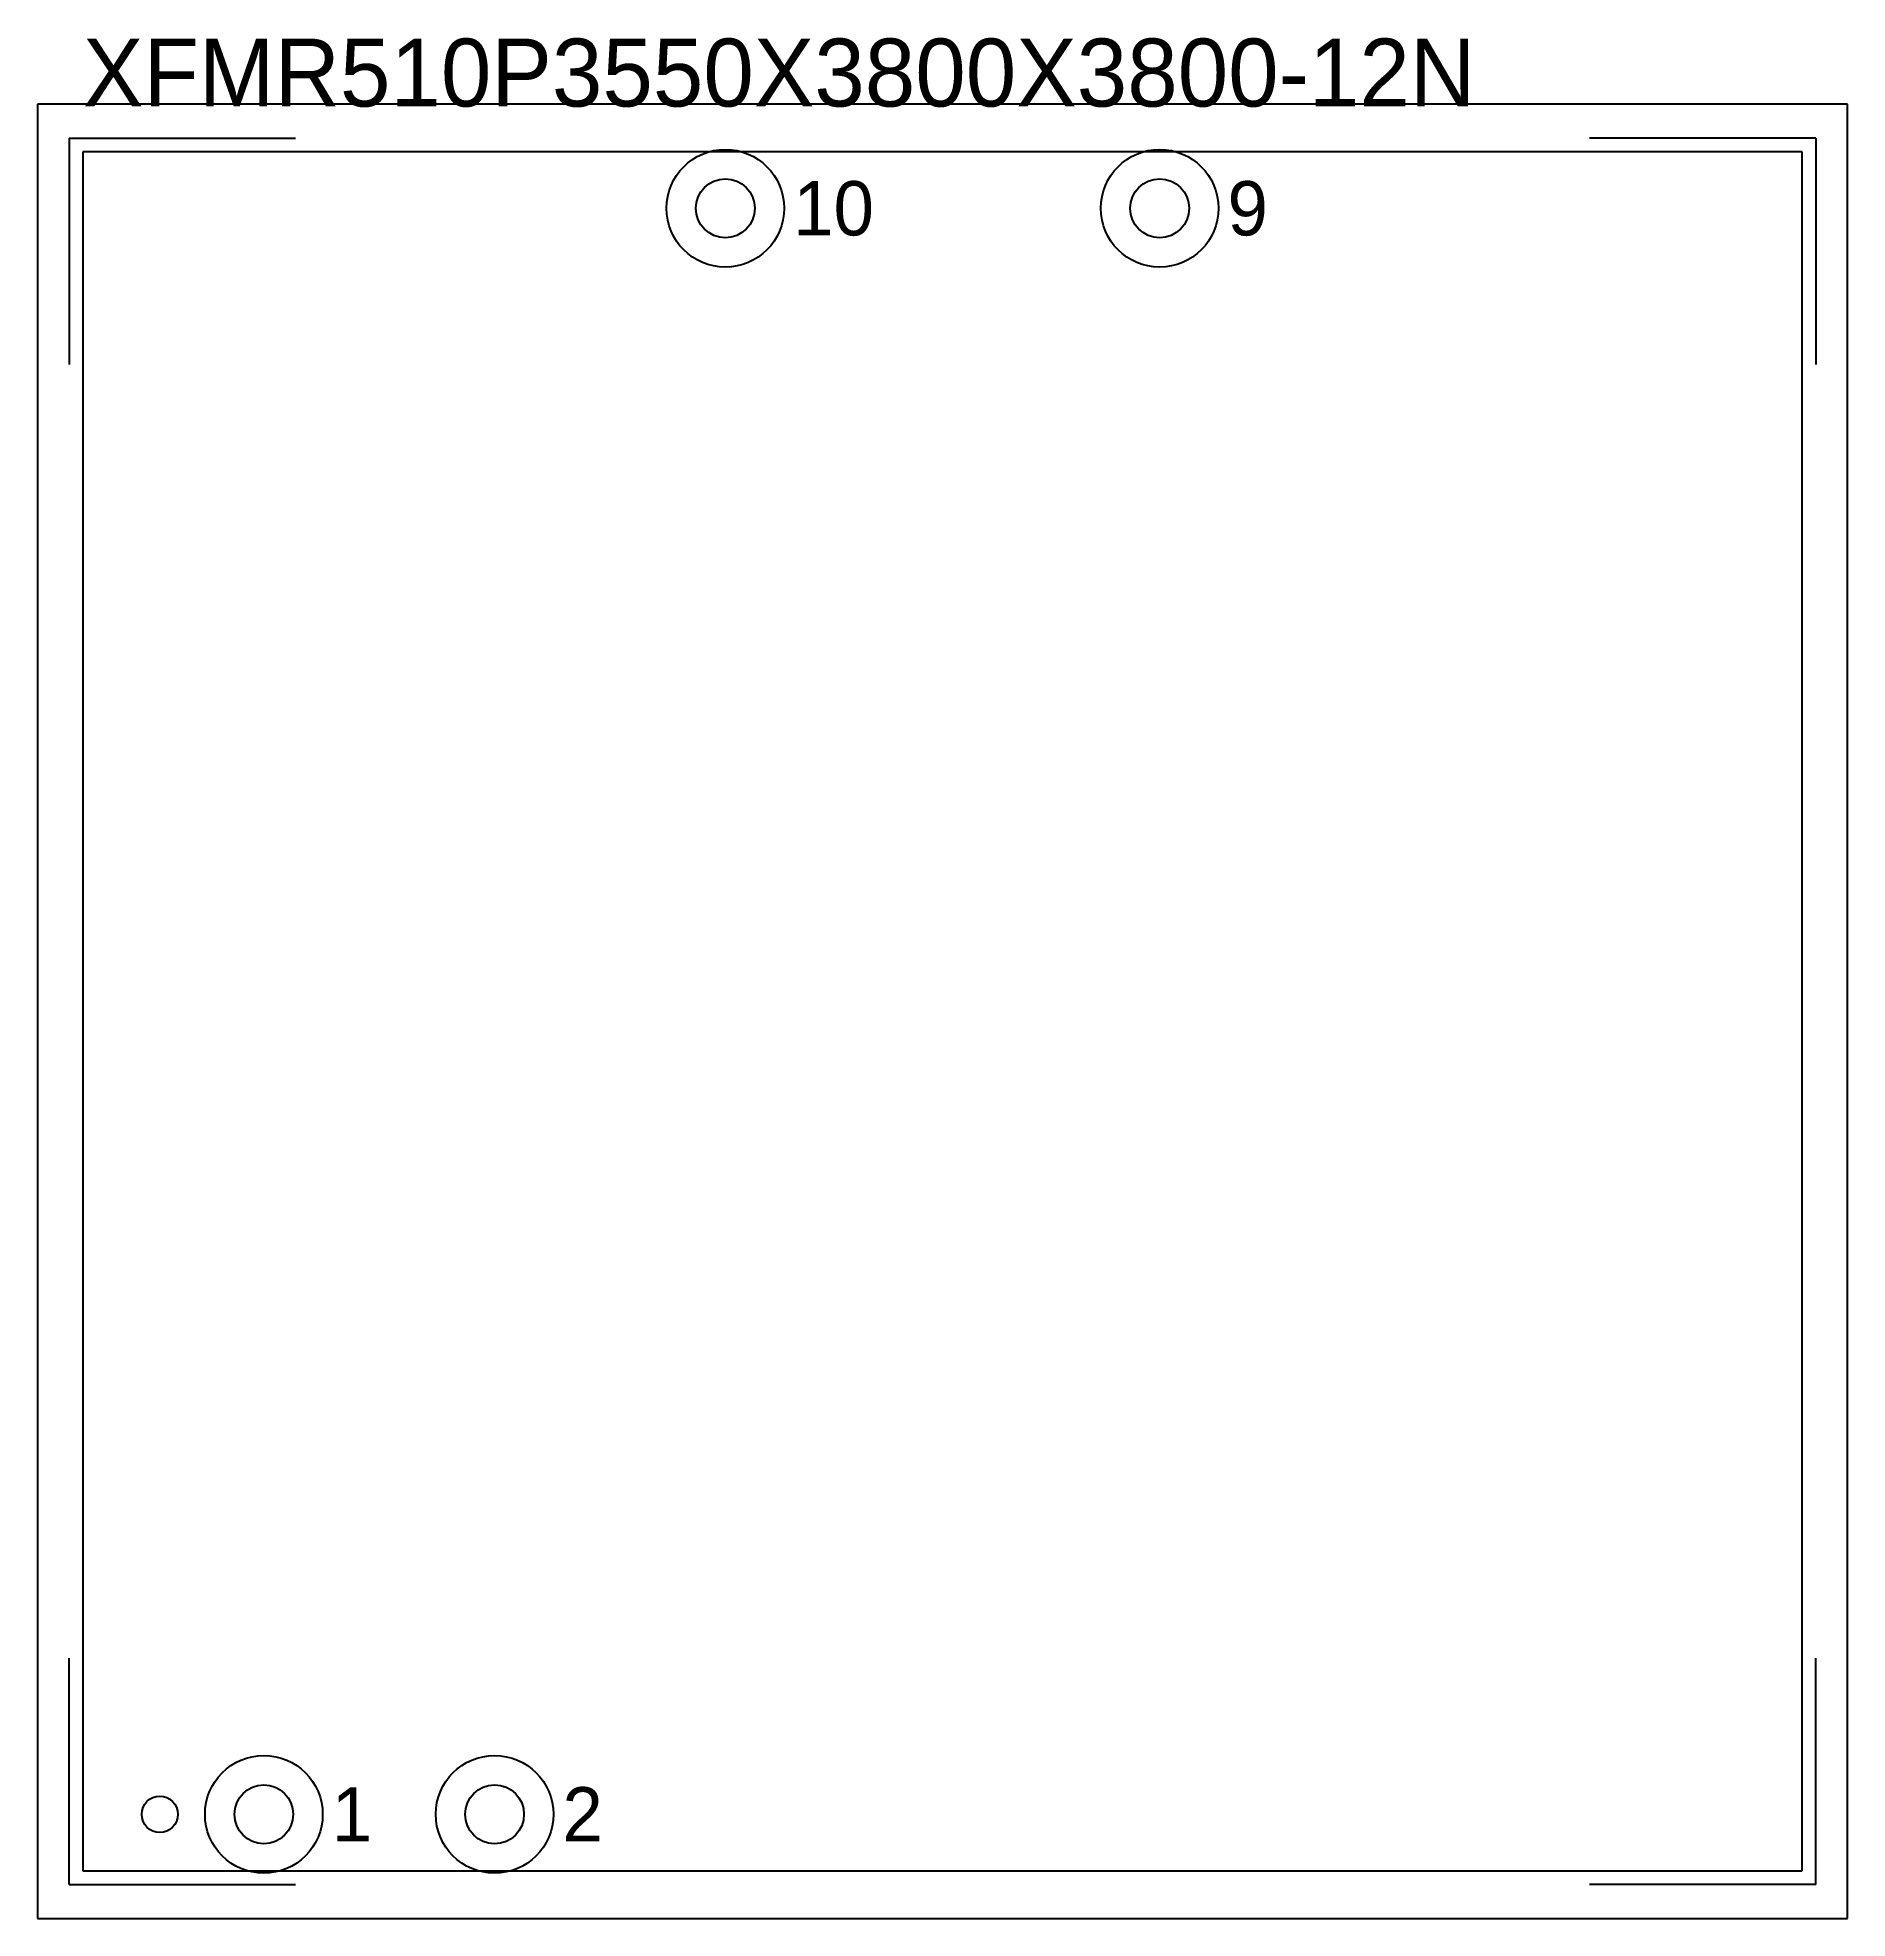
# Model space of a CAD drawing. Extents: x -20 to 20, y -20.1 to 21.5.
import ezdxf

# ---------------------------------------------------------------- set-up
doc = ezdxf.new("R2010")
doc.units = 0
for name, color, linetype in [('ASSEMBLY', 3, 'CONTINUOUS'), ('DRILL', 2, 'CONTINUOUS'), ('PAD_CENTER', 1, 'CONTINUOUS'), ('PIN_NUMBER', 6, 'CONTINUOUS'), ('PLACE_BOUND', 5, 'CONTINUOUS'), ('SILKSCREEN', 4, 'CONTINUOUS')]:
    doc.layers.add(name, color=color, linetype=linetype)

msp = doc.modelspace()

# ---------------------------------------------------------------- linework, layer by layer
at = {"layer": 'ASSEMBLY'}
for p, q in [((19, 19), (-19, 19)), ((-19, 19), (-19, -19)), ((19, -19), (19, 19)), ((-19, -19), (19, -19))]:
    msp.add_line(p, q, dxfattribs=at)
at = {"layer": 'DRILL'}
for centre in [(-4.8, 17.75), (4.8, 17.75), (-15, -17.75), (-9.9, -17.75)]:
    msp.add_circle(centre, 0.65, dxfattribs=at)
at = {"layer": 'PAD_CENTER'}
for centre in [(-4.8, 17.75), (4.8, 17.75), (-15, -17.75), (-9.9, -17.75)]:
    msp.add_circle(centre, 1.3, dxfattribs=at)
at = {"layer": 'PLACE_BOUND'}
for p, q in [((20, 20.05), (-20, 20.05)), ((-20, 20.05), (-20, -20.05)), ((20, -20.05), (20, 20.05)), ((-20, -20.05), (20, -20.05))]:
    msp.add_line(p, q, dxfattribs=at)
at = {"layer": 'SILKSCREEN'}
for p, q in [((-19.3, 19.3), (-14.3, 19.3)), ((-19.3, 19.3), (-19.3, 14.3)), ((19.3, 19.3), (14.3, 19.3)), ((19.3, 19.3), (19.3, 14.3)), ((-19.3, -19.3), (-19.3, -14.3)), ((19.3, -19.3), (19.3, -14.3)), ((-19.3, -19.3), (-14.3, -19.3)), ((19.3, -19.3), (14.3, -19.3))]:
    msp.add_line(p, q, dxfattribs=at)
msp.add_circle((-17.3, -17.75), 0.4, dxfattribs=at)

# ---------------------------------------------------------------- texts
at = {"layer": 'ASSEMBLY'}
msp.add_text('XFMR510P3550X3800X3800-12N', height=1.5, dxfattribs=at).set_placement((-19, 20))
at = {"layer": 'PIN_NUMBER'}
for s, p in [('10', (-3.3, 17.15)), ('9', (6.3, 17.15)), ('1', (-13.5, -18.35)), ('2', (-8.4, -18.35))]:
    msp.add_text(s, height=1.2, dxfattribs=at).set_placement(p)

doc.saveas('drawing.dxf')
